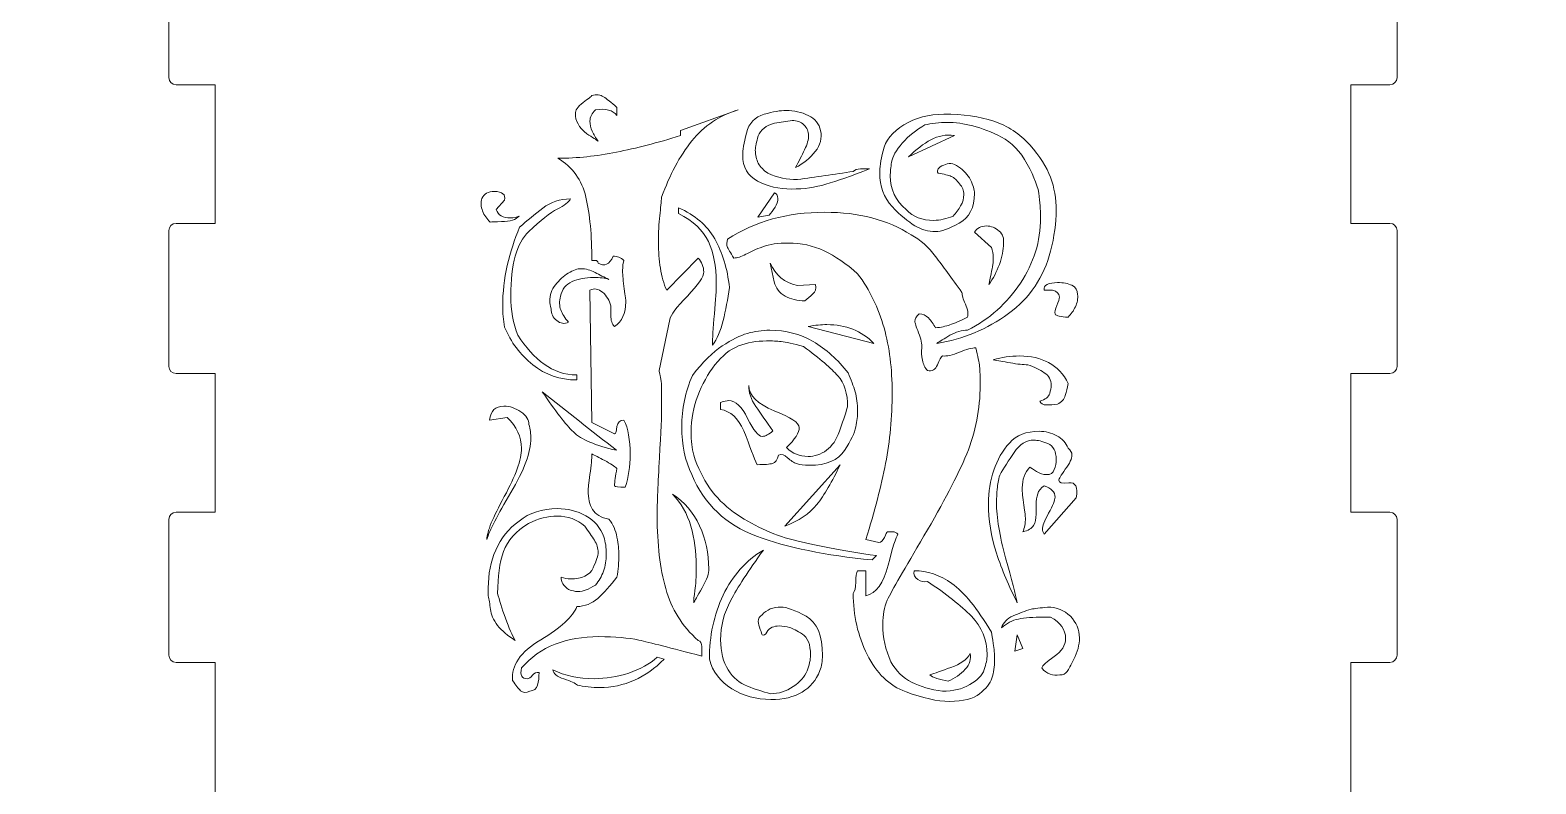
# Model space of a CAD drawing. Header units: inches. Extents: x 110 to 587, y -364 to 80.
# Drawn here: x 110 to 214.2, y -132.4 to -80.2 of the extents above; entities that cross this region are included whole.
import ezdxf

# ---------------------------------------------------------------- set-up
doc = ezdxf.new("R2010")
doc.units = ezdxf.units.IN
doc.header["$MEASUREMENT"] = 0
doc.layers.add('design5', color=7, linetype='Continuous')

# ---------------------------------------------------------------- blocks, each defined once
blk = doc.blocks.new('block 3')
at = {"layer": 'design5', "color": 1, "lineweight": 9}
blk.add_open_spline([(161.1, -353.81), (153.75, -361.16), (143.45, -355.52), (135.03, -363.12), (134.62, -363.49), (133.86, -363.81), (133.31, -363.81), (133.31, -363.81), (111.99, -363.81), (111.99, -363.81), (110.88, -363.81), (110, -362.91), (110, -361.81), (110, -324.54), (116.37, -313.79), (116.6, -296.6), (116.6, -294.95), (117.94, -293.6), (119.6, -293.6), (119.6, -293.6), (122.8, -293.6), (122.8, -293.6), (122.8, -293.6), (122.8, -284), (122.8, -284), (122.8, -284), (120.1, -284), (120.1, -284), (119.82, -284), (119.6, -283.78), (119.6, -283.5), (119.6, -283.5), (119.6, -274.1), (119.6, -274.1), (119.6, -273.83), (119.82, -273.6), (120.1, -273.6), (120.1, -273.6), (122.8, -273.6), (122.8, -273.6), (122.8, -273.6), (122.8, -264), (122.8, -264), (122.8, -264), (120.1, -264), (120.1, -264), (119.82, -264), (119.6, -263.78), (119.6, -263.5), (119.6, -263.5), (119.6, -254.1), (119.6, -254.1), (119.6, -253.83), (119.82, -253.6), (120.1, -253.6), (120.1, -253.6), (122.8, -253.6), (122.8, -253.6), (122.8, -253.6), (122.8, -244), (122.8, -244), (122.8, -244), (120.1, -244), (120.1, -244), (119.82, -244), (119.6, -243.78), (119.6, -243.5), (119.6, -243.5), (119.6, -234.1), (119.6, -234.1), (119.6, -233.83), (119.82, -233.6), (120.1, -233.6), (120.1, -233.6), (122.8, -233.6), (122.8, -233.6), (122.8, -233.6), (122.8, -224), (122.8, -224), (122.8, -224), (120.1, -224), (120.1, -224), (119.82, -224), (119.6, -223.78), (119.6, -223.5), (119.6, -223.5), (119.6, -214.1), (119.6, -214.1), (119.6, -213.83), (119.82, -213.6), (120.1, -213.6), (120.1, -213.6), (122.8, -213.6), (122.8, -213.6), (122.8, -213.6), (122.8, -204), (122.8, -204), (122.8, -204), (120.1, -204), (120.1, -204), (119.82, -204), (119.6, -203.78), (119.6, -203.5), (119.6, -203.5), (119.6, -194.1), (119.6, -194.1), (119.6, -193.83), (119.82, -193.6), (120.1, -193.6), (120.1, -193.6), (122.8, -193.6), (122.8, -193.6), (122.8, -193.6), (122.8, -184), (122.8, -184), (122.8, -184), (120.1, -184), (120.1, -184), (119.82, -184), (119.6, -183.78), (119.6, -183.5), (119.6, -183.5), (119.6, -174.1), (119.6, -174.1), (119.6, -173.83), (119.82, -173.6), (120.1, -173.6), (120.1, -173.6), (122.8, -173.6), (122.8, -173.6), (122.8, -173.6), (122.8, -164), (122.8, -164), (122.8, -164), (120.1, -164), (120.1, -164), (119.82, -164), (119.6, -163.78), (119.6, -163.5), (119.6, -163.5), (119.6, -154.1), (119.6, -154.1), (119.6, -153.83), (119.82, -153.6), (120.1, -153.6), (120.1, -153.6), (122.8, -153.6), (122.8, -153.6), (122.8, -153.6), (122.8, -144), (122.8, -144), (122.8, -144), (120.1, -144), (120.1, -144), (119.82, -144), (119.6, -143.78), (119.6, -143.5), (119.6, -143.5), (119.6, -134.1), (119.6, -134.1), (119.6, -133.83), (119.82, -133.6), (120.1, -133.6), (120.1, -133.6), (122.8, -133.6), (122.8, -133.6), (122.8, -133.6), (122.8, -124), (122.8, -124), (122.8, -124), (120.1, -124), (120.1, -124), (119.82, -124), (119.6, -123.78), (119.6, -123.5), (119.6, -123.5), (119.6, -114.1), (119.6, -114.1), (119.6, -113.83), (119.82, -113.6), (120.1, -113.6), (120.1, -113.6), (122.8, -113.6), (122.8, -113.6), (122.8, -113.6), (122.8, -104), (122.8, -104), (122.8, -104), (120.1, -104), (120.1, -104), (119.82, -104), (119.6, -103.78), (119.6, -103.5), (119.6, -103.5), (119.6, -94.1), (119.6, -94.1), (119.6, -93.83), (119.82, -93.6), (120.1, -93.6), (120.1, -93.6), (122.8, -93.6), (122.8, -93.6), (122.8, -93.6), (122.8, -84), (122.8, -84), (122.8, -84), (120.1, -84), (120.1, -84), (119.82, -84), (119.6, -83.78), (119.6, -83.5), (119.6, -83.5), (119.6, -74.1), (119.6, -74.1), (119.6, -73.83), (119.82, -73.6), (120.1, -73.6), (120.1, -73.6), (122.8, -73.6), (122.8, -73.6), (122.8, -73.6), (122.8, -64), (122.8, -64), (122.8, -64), (120.1, -64), (120.1, -64), (119.82, -64), (119.6, -63.78), (119.6, -63.5), (119.6, -63.5), (119.6, -54.1), (119.6, -54.1), (119.6, -53.83), (119.82, -53.6), (120.1, -53.6), (120.1, -53.6), (122.8, -53.6), (122.8, -53.6), (122.8, -53.6), (122.8, 14.41), (122.8, 14.41), (122.8, 27.99), (112.03, 32.14), (112.03, 50.56), (112.03, 52.85), (113.88, 54.7), (116.16, 54.7), (117.66, 54.7), (118.98, 53.89), (119.7, 52.7), (119.7, 52.7), (122.7, 52.7), (122.7, 52.7), (134.97, 54.05), (135.75, 61.6), (141.29, 68.87), (145.77, 75.58), (153.42, 80), (162.1, 80), (170.78, 80), (178.42, 75.58), (182.9, 68.87), (188.45, 61.6), (189.22, 54.05), (201.5, 52.7), (201.5, 52.7), (204.5, 52.7), (204.5, 52.7), (205.22, 53.89), (206.53, 54.7), (208.03, 54.7), (210.32, 54.7), (212.17, 52.85), (212.17, 50.56), (212.17, 32.14), (201.4, 27.99), (201.4, 14.41), (201.4, 14.41), (201.4, -53.6), (201.4, -53.6), (201.4, -53.6), (204.09, -53.6), (204.09, -53.6), (204.37, -53.6), (204.59, -53.83), (204.59, -54.1), (204.59, -54.1), (204.59, -63.5), (204.59, -63.5), (204.59, -63.78), (204.37, -64), (204.09, -64), (204.09, -64), (201.4, -64), (201.4, -64), (201.4, -64), (201.4, -73.6), (201.4, -73.6), (201.4, -73.6), (204.09, -73.6), (204.09, -73.6), (204.37, -73.6), (204.59, -73.83), (204.59, -74.1), (204.59, -74.1), (204.59, -83.5), (204.59, -83.5), (204.59, -83.78), (204.37, -84), (204.09, -84), (204.09, -84), (201.4, -84), (201.4, -84), (201.4, -84), (201.4, -93.6), (201.4, -93.6), (201.4, -93.6), (204.09, -93.6), (204.09, -93.6), (204.37, -93.6), (204.59, -93.83), (204.59, -94.1), (204.59, -94.1), (204.59, -103.5), (204.59, -103.5), (204.59, -103.78), (204.37, -104), (204.09, -104), (204.09, -104), (201.4, -104), (201.4, -104), (201.4, -104), (201.4, -113.6), (201.4, -113.6), (201.4, -113.6), (204.09, -113.6), (204.09, -113.6), (204.37, -113.6), (204.59, -113.83), (204.59, -114.1), (204.59, -114.1), (204.59, -123.5), (204.59, -123.5), (204.59, -123.78), (204.37, -124), (204.09, -124), (204.09, -124), (201.4, -124), (201.4, -124), (201.4, -124), (201.4, -133.6), (201.4, -133.6), (201.4, -133.6), (204.09, -133.6), (204.09, -133.6), (204.37, -133.6), (204.59, -133.83), (204.59, -134.1), (204.59, -134.1), (204.59, -143.5), (204.59, -143.5), (204.59, -143.78), (204.37, -144), (204.09, -144), (204.09, -144), (201.4, -144), (201.4, -144), (201.4, -144), (201.4, -153.6), (201.4, -153.6), (201.4, -153.6), (204.09, -153.6), (204.09, -153.6), (204.37, -153.6), (204.59, -153.83), (204.59, -154.1), (204.59, -154.1), (204.59, -163.5), (204.59, -163.5), (204.59, -163.78), (204.37, -164), (204.09, -164), (204.09, -164), (201.4, -164), (201.4, -164), (201.4, -164), (201.4, -173.6), (201.4, -173.6), (201.4, -173.6), (204.09, -173.6), (204.09, -173.6), (204.37, -173.6), (204.59, -173.83), (204.59, -174.1), (204.59, -174.1), (204.59, -183.5), (204.59, -183.5), (204.59, -183.78), (204.37, -184), (204.09, -184), (204.09, -184), (201.4, -184), (201.4, -184), (201.4, -184), (201.4, -193.6), (201.4, -193.6), (201.4, -193.6), (204.09, -193.6), (204.09, -193.6), (204.37, -193.6), (204.59, -193.83), (204.59, -194.1), (204.59, -194.1), (204.59, -203.5), (204.59, -203.5), (204.59, -203.78), (204.37, -204), (204.09, -204), (204.09, -204), (201.4, -204), (201.4, -204), (201.4, -204), (201.4, -213.6), (201.4, -213.6), (201.4, -213.6), (204.09, -213.6), (204.09, -213.6), (204.37, -213.6), (204.59, -213.83), (204.59, -214.1), (204.59, -214.1), (204.59, -223.5), (204.59, -223.5), (204.59, -223.78), (204.37, -224), (204.09, -224), (204.09, -224), (201.4, -224), (201.4, -224), (201.4, -224), (201.4, -233.6), (201.4, -233.6), (201.4, -233.6), (204.09, -233.6), (204.09, -233.6), (204.37, -233.6), (204.59, -233.83), (204.59, -234.1), (204.59, -234.1), (204.59, -243.5), (204.59, -243.5), (204.59, -243.78), (204.37, -244), (204.09, -244), (204.09, -244), (201.4, -244), (201.4, -244), (201.4, -244), (201.4, -253.6), (201.4, -253.6), (201.4, -253.6), (204.09, -253.6), (204.09, -253.6), (204.37, -253.6), (204.59, -253.83), (204.59, -254.1), (204.59, -254.1), (204.59, -263.5), (204.59, -263.5), (204.59, -263.78), (204.37, -264), (204.09, -264), (204.09, -264), (201.4, -264), (201.4, -264), (201.4, -264), (201.4, -273.6), (201.4, -273.6), (201.4, -273.6), (204.09, -273.6), (204.09, -273.6), (204.37, -273.6), (204.59, -273.83), (204.59, -274.1), (204.59, -274.1), (204.59, -283.5), (204.59, -283.5), (204.59, -283.78), (204.37, -284), (204.09, -284), (204.09, -284), (201.4, -284), (201.4, -284), (201.4, -284), (201.4, -293.6), (201.4, -293.6), (201.4, -293.6), (204.6, -293.6), (204.6, -293.6), (206.25, -293.6), (207.6, -294.95), (207.6, -296.6), (207.82, -313.79), (214.19, -324.54), (214.19, -361.81), (214.19, -362.91), (213.31, -363.81), (212.21, -363.81), (212.21, -363.81), (190.89, -363.81), (190.89, -363.81), (190.33, -363.81), (189.57, -363.49), (189.16, -363.12), (180.75, -355.52), (170.45, -361.16), (163.1, -353.81), (163.1, -353.81), (161.1, -353.81), (161.1, -353.81)], degree=3, knots=[0, 0, 0, 0, 1, 1, 1, 2, 2, 2, 3, 3, 3, 4, 4, 4, 5, 5, 5, 6, 6, 6, 7, 7, 7, 8, 8, 8, 9, 9, 9, 10, 10, 10, 11, 11, 11, 12, 12, 12, 13, 13, 13, 14, 14, 14, 15, 15, 15, 16, 16, 16, 17, 17, 17, 18, 18, 18, 19, 19, 19, 20, 20, 20, 21, 21, 21, 22, 22, 22, 23, 23, 23, 24, 24, 24, 25, 25, 25, 26, 26, 26, 27, 27, 27, 28, 28, 28, 29, 29, 29, 30, 30, 30, 31, 31, 31, 32, 32, 32, 33, 33, 33, 34, 34, 34, 35, 35, 35, 36, 36, 36, 37, 37, 37, 38, 38, 38, 39, 39, 39, 40, 40, 40, 41, 41, 41, 42, 42, 42, 43, 43, 43, 44, 44, 44, 45, 45, 45, 46, 46, 46, 47, 47, 47, 48, 48, 48, 49, 49, 49, 50, 50, 50, 51, 51, 51, 52, 52, 52, 53, 53, 53, 54, 54, 54, 55, 55, 55, 56, 56, 56, 57, 57, 57, 58, 58, 58, 59, 59, 59, 60, 60, 60, 61, 61, 61, 62, 62, 62, 63, 63, 63, 64, 64, 64, 65, 65, 65, 66, 66, 66, 67, 67, 67, 68, 68, 68, 69, 69, 69, 70, 70, 70, 71, 71, 71, 72, 72, 72, 73, 73, 73, 74, 74, 74, 75, 75, 75, 76, 76, 76, 77, 77, 77, 78, 78, 78, 79, 79, 79, 80, 80, 80, 81, 81, 81, 82, 82, 82, 83, 83, 83, 84, 84, 84, 85, 85, 85, 86, 86, 86, 87, 87, 87, 88, 88, 88, 89, 89, 89, 90, 90, 90, 91, 91, 91, 92, 92, 92, 93, 93, 93, 94, 94, 94, 95, 95, 95, 96, 96, 96, 97, 97, 97, 98, 98, 98, 99, 99, 99, 100, 100, 100, 101, 101, 101, 102, 102, 102, 103, 103, 103, 104, 104, 104, 105, 105, 105, 106, 106, 106, 107, 107, 107, 108, 108, 108, 109, 109, 109, 110, 110, 110, 111, 111, 111, 112, 112, 112, 113, 113, 113, 114, 114, 114, 115, 115, 115, 116, 116, 116, 117, 117, 117, 118, 118, 118, 119, 119, 119, 120, 120, 120, 121, 121, 121, 122, 122, 122, 123, 123, 123, 124, 124, 124, 125, 125, 125, 126, 126, 126, 127, 127, 127, 128, 128, 128, 129, 129, 129, 130, 130, 130, 131, 131, 131, 132, 132, 132, 133, 133, 133, 134, 134, 134, 135, 135, 135, 136, 136, 136, 137, 137, 137, 138, 138, 138, 139, 139, 139, 140, 140, 140, 141, 141, 141, 142, 142, 142, 143, 143, 143, 144, 144, 144, 145, 145, 145, 146, 146, 146, 147, 147, 147, 148, 148, 148, 149, 149, 149, 150, 150, 150, 151, 151, 151, 152, 152, 152, 153, 153, 153, 154, 154, 154, 155, 155, 155, 156, 156, 156, 157, 157, 157, 158, 158, 158, 159, 159, 159, 160, 160, 160, 161, 161, 161, 162, 162, 162, 163, 163, 163, 164, 164, 164, 165, 165, 165, 166, 166, 166, 167, 167, 167, 168, 168, 168, 169, 169, 169, 170, 170, 170, 171, 171, 171, 172, 172, 172, 173, 173, 173, 173], dxfattribs=at)
blk = doc.blocks.new('block 6')
at = {"layer": 'design5', "color": 7, "lineweight": 9}
blk.add_lwpolyline([(178.13, -123.22), (178.31, -122.09), (178.7, -123.04), (178.13, -123.22)], dxfattribs=at)
for points, knots in [([(149.13, -85.74), (148.87, -85.97), (148.74, -86.23), (148.74, -86.52), (148.74, -86.75), (148.79, -86.99), (148.89, -87.22), (149, -87.45), (149.13, -87.68), (149.31, -87.91), (149.19, -87.83), (148.93, -87.65), (148.52, -87.39), (147.97, -86.96), (147.71, -86.49), (147.74, -86), (147.71, -85.77), (147.89, -85.52), (148.26, -85.24), (148.64, -84.96), (148.84, -84.8), (148.87, -84.74), (149.19, -84.65), (149.46, -84.68), (149.68, -84.83), (149.89, -84.97), (150.21, -85.22), (150.61, -85.57), (150.61, -85.57), (150.61, -86.13), (150.61, -86.13), (150.32, -85.76), (149.83, -85.62), (149.13, -85.74)], [0, 0, 0, 0, 1, 1, 1, 2, 2, 2, 3, 3, 3, 4, 4, 4, 5, 5, 5, 6, 6, 6, 7, 7, 7, 8, 8, 8, 9, 9, 9, 10, 10, 10, 11, 11, 11, 11]), ([(155.79, -87.89), (154.94, -88.95), (154.25, -90.25), (153.7, -91.78), (153.67, -92.1), (153.63, -92.53), (153.57, -93.07), (153.51, -93.6), (153.48, -94.23), (153.48, -94.96), (153.48, -95.54), (153.52, -96.12), (153.61, -96.7), (153.7, -97.28), (153.84, -97.78), (154.05, -98.22), (154.05, -98.22), (156.22, -96), (156.22, -96), (156.48, -96.29), (156.61, -96.61), (156.61, -96.96), (156.61, -97.31), (156.23, -97.86), (155.48, -98.63), (154.73, -99.4), (154.32, -99.94), (154.26, -100.26), (154.26, -100.26), (153.52, -103.78), (153.52, -103.78), (153.55, -103.96), (153.61, -104.26), (153.7, -104.7), (153.7, -105.25), (153.7, -105.78), (153.7, -106.31), (153.7, -106.86), (153.65, -108.03), (153.55, -109.83), (153.44, -111.62), (153.39, -112.97), (153.39, -113.87), (153.39, -115.81), (153.59, -117.49), (153.98, -118.89), (154.37, -120.3), (155.12, -121.49), (156.22, -122.48), (156.39, -122.54), (156.48, -122.68), (156.48, -122.91), (156.48, -123.06), (156.48, -123.28), (156.48, -123.57), (154.31, -122.99), (152.86, -122.62), (152.13, -122.46), (151.41, -122.3), (150.48, -122.22), (149.35, -122.22), (148.25, -122.22), (147.24, -122.39), (146.33, -122.74), (145.42, -123.09), (144.64, -123.64), (144, -124.39), (143.89, -124.89), (144.02, -125.13), (144.39, -125.13), (144.51, -125.13), (144.63, -125.05), (144.76, -124.89), (144.89, -124.73), (145.05, -124.67), (145.22, -124.7), (145.22, -125.02), (145.18, -125.31), (145.11, -125.57), (145.04, -125.83), (144.86, -125.97), (144.57, -126), (144.31, -126.12), (144.1, -126.1), (143.94, -125.96), (143.78, -125.81), (143.6, -125.58), (143.39, -125.26), (143.28, -124.22), (143.92, -123.28), (145.33, -122.44), (146.73, -121.6), (147.57, -120.83), (147.83, -120.13), (148.38, -120.13), (148.86, -119.94), (149.29, -119.57), (149.7, -119.19), (150.15, -118.7), (150.61, -118.09), (150.7, -117.6), (150.74, -117.07), (150.74, -116.52), (150.74, -116.2), (150.7, -115.81), (150.61, -115.33), (150.52, -114.85), (150.34, -114.44), (150.05, -114.09), (149.5, -113.97), (149.12, -113.75), (148.92, -113.41), (148.71, -113.08), (148.61, -112.64), (148.61, -112.09), (148.61, -111.97), (148.65, -111.6), (148.74, -110.98), (148.83, -110.36), (148.87, -109.89), (148.87, -109.57), (149.07, -109.65), (149.37, -109.81), (149.76, -110.02), (150.15, -110.24), (150.44, -110.42), (150.61, -110.57), (150.5, -111.09), (150.44, -111.49), (150.44, -111.78), (150.47, -111.84), (150.71, -111.87), (151.18, -111.87), (151.41, -111.17), (151.52, -110.42), (151.52, -109.61), (151.52, -108.6), (151.38, -107.8), (151.09, -107.22), (150.8, -107.22), (150.64, -107.37), (150.61, -107.67), (150.58, -107.98), (150.52, -108.15), (150.44, -108.17), (150.44, -108.17), (148.87, -107.39), (148.87, -107.39), (148.87, -107.39), (148.74, -98.22), (148.74, -98.22), (149.03, -98.07), (149.32, -98.12), (149.61, -98.37), (149.9, -98.62), (150.09, -98.93), (150.18, -99.31), (150.18, -99.54), (150.18, -99.76), (150.18, -99.96), (150.18, -100.31), (150.26, -100.57), (150.44, -100.74), (150.96, -100.39), (151.22, -99.83), (151.22, -99.04), (151.22, -98.96), (151.18, -98.65), (151.11, -98.13), (151.04, -97.61), (151, -97.19), (151, -96.87), (151, -96.55), (151.03, -96.32), (151.09, -96.17), (150.86, -95.97), (150.61, -95.87), (150.35, -95.87), (150.09, -96.45), (149.74, -96.61), (149.31, -96.35), (149.28, -96.23), (149.22, -96.17), (149.13, -96.17), (149.05, -96.17), (148.96, -96.17), (148.87, -96.17), (148.87, -94.44), (148.73, -92.97), (148.46, -91.78), (148.18, -90.6), (147.54, -89.7), (146.52, -89.09), (147.86, -89.09), (149.2, -88.95), (150.57, -88.67), (151.93, -88.4), (153.41, -88.02), (155, -87.52), (155, -87.52), (155, -87.17), (155, -87.17), (155, -87.17), (159, -85.74), (159, -85.74), (157.7, -86.12), (156.63, -86.83), (155.79, -87.89)], [0, 0, 0, 0, 1, 1, 1, 2, 2, 2, 3, 3, 3, 4, 4, 4, 5, 5, 5, 6, 6, 6, 7, 7, 7, 8, 8, 8, 9, 9, 9, 10, 10, 10, 11, 11, 11, 12, 12, 12, 13, 13, 13, 14, 14, 14, 15, 15, 15, 16, 16, 16, 17, 17, 17, 18, 18, 18, 19, 19, 19, 20, 20, 20, 21, 21, 21, 22, 22, 22, 23, 23, 23, 24, 24, 24, 25, 25, 25, 26, 26, 26, 27, 27, 27, 28, 28, 28, 29, 29, 29, 30, 30, 30, 31, 31, 31, 32, 32, 32, 33, 33, 33, 34, 34, 34, 35, 35, 35, 36, 36, 36, 37, 37, 37, 38, 38, 38, 39, 39, 39, 40, 40, 40, 41, 41, 41, 42, 42, 42, 43, 43, 43, 44, 44, 44, 45, 45, 45, 46, 46, 46, 47, 47, 47, 48, 48, 48, 49, 49, 49, 50, 50, 50, 51, 51, 51, 52, 52, 52, 53, 53, 53, 54, 54, 54, 55, 55, 55, 56, 56, 56, 57, 57, 57, 58, 58, 58, 59, 59, 59, 60, 60, 60, 61, 61, 61, 62, 62, 62, 63, 63, 63, 64, 64, 64, 65, 65, 65, 66, 66, 66, 67, 67, 67, 68, 68, 68, 69, 69, 69, 69]), ([(165.07, -90.89), (164.33, -91.11), (163.54, -91.22), (162.7, -91.22), (161.8, -91.22), (161.01, -91.04), (160.33, -90.67), (159.65, -90.31), (159.31, -89.71), (159.31, -88.87), (159.31, -88.55), (159.39, -88.04), (159.57, -87.35), (159.74, -86.65), (160.15, -86.22), (160.79, -86.04), (161.42, -85.87), (161.93, -85.78), (162.31, -85.78), (162.86, -85.78), (163.37, -85.9), (163.85, -86.13), (164.33, -86.36), (164.61, -86.71), (164.7, -87.17), (164.81, -87.7), (164.69, -88.18), (164.33, -88.63), (163.97, -89.08), (163.51, -89.45), (162.96, -89.74), (163.19, -89.31), (163.4, -88.89), (163.59, -88.5), (163.78, -88.11), (163.87, -87.78), (163.87, -87.52), (163.87, -87.23), (163.76, -86.99), (163.55, -86.78), (163.33, -86.58), (163.06, -86.48), (162.74, -86.48), (162.34, -86.54), (161.93, -86.6), (161.52, -86.65), (160.92, -86.83), (160.54, -87.12), (160.39, -87.54), (160.25, -87.96), (160.18, -88.29), (160.18, -88.52), (160.18, -88.87), (160.25, -89.17), (160.39, -89.44), (160.54, -89.7), (160.76, -89.93), (161.05, -90.13), (161.71, -90.42), (162.39, -90.57), (163.09, -90.57), (164.36, -90.39), (165.65, -90.2), (166.96, -90), (167.07, -89.89), (167.24, -89.83), (167.46, -89.83), (167.68, -89.83), (167.89, -89.83), (168.09, -89.83), (166.81, -90.32), (165.81, -90.67), (165.07, -90.89)], [0, 0, 0, 0, 1, 1, 1, 2, 2, 2, 3, 3, 3, 4, 4, 4, 5, 5, 5, 6, 6, 6, 7, 7, 7, 8, 8, 8, 9, 9, 9, 10, 10, 10, 11, 11, 11, 12, 12, 12, 13, 13, 13, 14, 14, 14, 15, 15, 15, 16, 16, 16, 17, 17, 17, 18, 18, 18, 19, 19, 19, 20, 20, 20, 21, 21, 21, 22, 22, 22, 23, 23, 23, 24, 24, 24, 24]), ([(177.7, -99.85), (176.22, -100.94), (174.57, -101.62), (172.74, -101.91), (172.94, -101.77), (173.25, -101.58), (173.65, -101.35), (174.06, -101.12), (174.47, -101), (174.87, -101), (176.38, -100.22), (177.6, -99.13), (178.52, -97.74), (179.45, -96.35), (179.92, -94.84), (179.92, -93.22), (179.92, -92.84), (179.89, -92.35), (179.83, -91.74), (179.77, -91.13), (179.49, -90.39), (179, -89.5), (178.51, -88.62), (177.92, -87.99), (177.22, -87.63), (176.52, -87.27), (175.86, -87.01), (175.24, -86.85), (174.62, -86.69), (174.02, -86.61), (173.44, -86.61), (173.2, -86.61), (172.94, -86.62), (172.65, -86.65), (172.36, -86.68), (172.12, -86.73), (171.92, -86.78), (171.31, -87.13), (170.79, -87.55), (170.35, -88.04), (169.92, -88.54), (169.67, -88.97), (169.61, -89.35), (169.55, -89.73), (169.52, -90.04), (169.52, -90.31), (169.52, -91.23), (169.89, -92.02), (170.61, -92.65), (171.1, -93.15), (171.74, -93.39), (172.52, -93.39), (172.96, -93.39), (173.41, -93.29), (173.87, -93.09), (174.07, -92.89), (174.25, -92.65), (174.39, -92.39), (174.54, -92.13), (174.61, -91.87), (174.61, -91.61), (174.61, -91.32), (174.51, -91.07), (174.31, -90.87), (174.13, -90.61), (173.94, -90.44), (173.74, -90.35), (173.54, -90.26), (173.23, -90.19), (172.83, -90.13), (172.71, -89.9), (172.84, -89.71), (173.22, -89.57), (173.54, -89.39), (173.88, -89.43), (174.24, -89.68), (174.6, -89.92), (174.88, -90.23), (175.07, -90.59), (175.26, -90.95), (175.35, -91.26), (175.35, -91.52), (175.35, -92.51), (174.99, -93.2), (174.29, -93.59), (173.57, -93.98), (173.03, -94.17), (172.65, -94.17), (172.16, -94.17), (171.68, -94.04), (171.22, -93.76), (170.76, -93.49), (170.23, -93.04), (169.65, -92.44), (169.07, -91.83), (168.79, -91.04), (168.79, -90.09), (168.79, -89.77), (168.86, -89.26), (169.02, -88.57), (169.18, -87.87), (169.66, -87.28), (170.46, -86.78), (171.26, -86.29), (172.18, -86.04), (173.22, -86.04), (174.55, -86.04), (175.7, -86.2), (176.68, -86.52), (177.65, -86.84), (178.48, -87.39), (179.18, -88.17), (179.87, -88.96), (180.35, -89.7), (180.61, -90.41), (180.87, -91.12), (181, -91.89), (181, -92.7), (181, -93.57), (180.87, -94.51), (180.61, -95.52), (180.15, -97.32), (179.18, -98.76), (177.7, -99.85)], [0, 0, 0, 0, 1, 1, 1, 2, 2, 2, 3, 3, 3, 4, 4, 4, 5, 5, 5, 6, 6, 6, 7, 7, 7, 8, 8, 8, 9, 9, 9, 10, 10, 10, 11, 11, 11, 12, 12, 12, 13, 13, 13, 14, 14, 14, 15, 15, 15, 16, 16, 16, 17, 17, 17, 18, 18, 18, 19, 19, 19, 20, 20, 20, 21, 21, 21, 22, 22, 22, 23, 23, 23, 24, 24, 24, 25, 25, 25, 26, 26, 26, 27, 27, 27, 28, 28, 28, 29, 29, 29, 30, 30, 30, 31, 31, 31, 32, 32, 32, 33, 33, 33, 34, 34, 34, 35, 35, 35, 36, 36, 36, 37, 37, 37, 38, 38, 38, 39, 39, 39, 40, 40, 40, 41, 41, 41, 41]), ([(170.79, -89), (171.31, -88.48), (171.82, -88.08), (172.33, -87.81), (172.84, -87.53), (173.38, -87.44), (173.96, -87.52), (173.96, -87.52), (170.79, -89), (170.79, -89)], [0, 0, 0, 0, 1, 1, 1, 2, 2, 2, 3, 3, 3, 3]), ([(142.61, -93.48), (142.23, -93.48), (141.97, -93.49), (141.83, -93.52), (141.6, -93.29), (141.42, -93.03), (141.31, -92.74), (141.19, -92.45), (141.18, -92.16), (141.26, -91.87), (141.41, -91.55), (141.7, -91.39), (142.13, -91.39), (142.68, -91.39), (142.92, -91.6), (142.83, -92), (142.83, -92), (142.26, -92.65), (142.26, -92.65), (142.38, -93.03), (142.71, -93.22), (143.26, -93.22), (143.47, -93.22), (143.65, -93.17), (143.83, -93.09), (143.63, -93.35), (143.22, -93.48), (142.61, -93.48)], [0, 0, 0, 0, 1, 1, 1, 2, 2, 2, 3, 3, 3, 4, 4, 4, 5, 5, 5, 6, 6, 6, 7, 7, 7, 8, 8, 8, 9, 9, 9, 9]), ([(161.74, -91.87), (161.74, -92.07), (161.68, -92.28), (161.55, -92.48), (161.42, -92.68), (161.28, -92.87), (161.13, -93.04), (161.13, -93.04), (160.35, -93.17), (160.35, -93.17), (160.35, -93.17), (161.52, -91.48), (161.52, -91.48), (161.67, -91.57), (161.74, -91.7), (161.74, -91.87)], [0, 0, 0, 0, 1, 1, 1, 2, 2, 2, 3, 3, 3, 4, 4, 4, 5, 5, 5, 5]), ([(144.79, -103.39), (143.92, -102.7), (143.26, -101.83), (142.83, -100.78), (142.74, -100.29), (142.7, -99.8), (142.7, -99.31), (142.7, -98.38), (142.81, -97.45), (143.02, -96.52), (143.24, -95.6), (143.52, -94.71), (143.87, -93.87), (144.39, -93.41), (144.93, -92.96), (145.48, -92.54), (146.03, -92.12), (146.67, -91.91), (147.39, -91.91), (147.28, -92.12), (146.97, -92.35), (146.48, -92.61), (145.99, -92.87), (145.33, -93.39), (144.5, -94.17), (143.68, -94.96), (143.26, -96.44), (143.26, -98.61), (143.26, -99.62), (143.42, -100.54), (143.74, -101.35), (144.29, -102.19), (144.9, -102.86), (145.57, -103.35), (146.23, -103.84), (146.99, -104.09), (147.83, -104.09), (147.83, -104.09), (147.83, -104.44), (147.83, -104.44), (146.67, -104.44), (145.65, -104.09), (144.79, -103.39)], [0, 0, 0, 0, 1, 1, 1, 2, 2, 2, 3, 3, 3, 4, 4, 4, 5, 5, 5, 6, 6, 6, 7, 7, 7, 8, 8, 8, 9, 9, 9, 10, 10, 10, 11, 11, 11, 12, 12, 12, 13, 13, 13, 14, 14, 14, 14]), ([(157.96, -100.33), (157.78, -101.04), (157.54, -101.61), (157.22, -102.04), (157.22, -101.58), (157.26, -100.86), (157.35, -99.87), (157.44, -98.89), (157.48, -98.16), (157.48, -97.7), (157.48, -96.57), (157.3, -95.62), (156.94, -94.85), (156.57, -94.08), (155.89, -93.44), (154.87, -92.91), (154.87, -92.91), (154.87, -92.52), (154.87, -92.52), (156, -93.02), (156.84, -93.73), (157.37, -94.67), (157.91, -95.62), (158.25, -96.74), (158.39, -98.04), (158.28, -98.86), (158.13, -99.62), (157.96, -100.33)], [0, 0, 0, 0, 1, 1, 1, 2, 2, 2, 3, 3, 3, 4, 4, 4, 5, 5, 5, 6, 6, 6, 7, 7, 7, 8, 8, 8, 9, 9, 9, 9]), ([(176.65, -122.7), (176.71, -123.04), (176.74, -123.42), (176.74, -123.83), (176.74, -124.29), (176.68, -124.71), (176.55, -125.09), (176.42, -125.47), (176.13, -125.83), (175.7, -126.17), (175.26, -126.52), (174.57, -126.7), (173.61, -126.7), (172.77, -126.7), (171.77, -126.48), (170.61, -126.04), (169.45, -125.61), (168.55, -124.75), (167.92, -123.46), (167.28, -122.17), (166.96, -120.75), (166.96, -119.22), (167.07, -119.1), (167.13, -118.84), (167.13, -118.44), (167.13, -118.06), (167.18, -117.8), (167.26, -117.65), (167.26, -117.65), (167.83, -117.65), (167.83, -117.65), (167.83, -117.65), (167.83, -119.39), (167.83, -119.39), (168.55, -119.22), (169.07, -118.52), (169.37, -117.28), (169.68, -116.05), (169.9, -115.33), (170.05, -115.13), (169.96, -115.02), (169.84, -114.96), (169.68, -114.96), (169.52, -114.96), (169.39, -114.96), (169.31, -114.96), (169.28, -114.99), (169.21, -115.12), (169.11, -115.35), (169.01, -115.58), (168.89, -115.7), (168.74, -115.7), (168.74, -115.7), (167.83, -115.48), (167.83, -115.48), (168.44, -113.54), (168.89, -111.78), (169.2, -110.22), (169.5, -108.65), (169.65, -107.02), (169.65, -105.31), (169.65, -103.68), (169.47, -102.19), (169.09, -100.83), (168.71, -99.46), (168.1, -98.22), (167.26, -97.09), (166.48, -96.39), (165.7, -95.86), (164.94, -95.5), (164.17, -95.14), (163.35, -94.96), (162.48, -94.96), (161.76, -94.96), (161.16, -95.04), (160.7, -95.22), (160.23, -95.39), (159.84, -95.57), (159.52, -95.74), (159.21, -95.91), (158.93, -96), (158.7, -96), (158.44, -95.62), (158.29, -95.36), (158.24, -95.22), (158.2, -95.07), (158.21, -94.9), (158.26, -94.7), (160.15, -93.45), (162.39, -92.83), (165, -92.83), (167.35, -92.83), (169.34, -93.35), (170.96, -94.39), (171.6, -94.74), (172.16, -95.24), (172.65, -95.89), (173.15, -96.54), (173.76, -97.38), (174.48, -98.39), (174.48, -98.57), (174.56, -98.83), (174.72, -99.2), (174.88, -99.56), (174.93, -99.86), (174.87, -100.09), (174.35, -100.35), (173.94, -100.53), (173.65, -100.63), (173.36, -100.73), (173.03, -100.8), (172.65, -100.83), (172.51, -100.57), (172.34, -100.34), (172.16, -100.15), (171.97, -99.96), (171.76, -99.87), (171.52, -99.87), (171.32, -100.04), (171.22, -100.22), (171.22, -100.39), (171.22, -100.48), (171.31, -100.74), (171.48, -101.17), (171.65, -101.61), (171.73, -101.96), (171.7, -102.22), (171.67, -102.48), (171.68, -102.76), (171.74, -103.07), (171.8, -103.37), (171.92, -103.61), (172.09, -103.78), (172.41, -103.87), (172.64, -103.74), (172.79, -103.39), (172.93, -103.04), (173.05, -102.84), (173.13, -102.78), (173.42, -102.81), (173.81, -102.73), (174.31, -102.52), (174.8, -102.32), (175.18, -102.22), (175.44, -102.22), (175.58, -102.8), (175.67, -103.23), (175.7, -103.52), (175.73, -103.81), (175.74, -104.23), (175.74, -104.78), (175.74, -106.46), (175.43, -108.06), (174.81, -109.57), (174.18, -111.07), (173.2, -112.96), (171.85, -115.24), (170.5, -117.52), (169.65, -119), (169.31, -119.7), (169.1, -120.19), (169, -120.74), (169, -121.35), (169, -122.28), (169.19, -123.15), (169.57, -123.96), (169.92, -124.6), (170.39, -125.07), (171, -125.37), (171.61, -125.67), (172.32, -125.89), (173.13, -126), (173.86, -126), (174.49, -125.85), (175.02, -125.54), (175.56, -125.24), (175.89, -124.89), (176.02, -124.5), (176.15, -124.11), (176.22, -123.77), (176.22, -123.48), (176.22, -122.44), (175.86, -121.54), (175.13, -120.81), (174.41, -120.07), (173.39, -119.26), (172.09, -118.39), (171.86, -118.45), (171.63, -118.41), (171.42, -118.26), (171.2, -118.12), (171.12, -117.91), (171.18, -117.65), (172.07, -117.65), (172.94, -117.95), (173.79, -118.54), (174.63, -119.14), (175.54, -120.26), (176.52, -121.91), (176.55, -122.09), (176.6, -122.35), (176.65, -122.7)], [0, 0, 0, 0, 1, 1, 1, 2, 2, 2, 3, 3, 3, 4, 4, 4, 5, 5, 5, 6, 6, 6, 7, 7, 7, 8, 8, 8, 9, 9, 9, 10, 10, 10, 11, 11, 11, 12, 12, 12, 13, 13, 13, 14, 14, 14, 15, 15, 15, 16, 16, 16, 17, 17, 17, 18, 18, 18, 19, 19, 19, 20, 20, 20, 21, 21, 21, 22, 22, 22, 23, 23, 23, 24, 24, 24, 25, 25, 25, 26, 26, 26, 27, 27, 27, 28, 28, 28, 29, 29, 29, 30, 30, 30, 31, 31, 31, 32, 32, 32, 33, 33, 33, 34, 34, 34, 35, 35, 35, 36, 36, 36, 37, 37, 37, 38, 38, 38, 39, 39, 39, 40, 40, 40, 41, 41, 41, 42, 42, 42, 43, 43, 43, 44, 44, 44, 45, 45, 45, 46, 46, 46, 47, 47, 47, 48, 48, 48, 49, 49, 49, 50, 50, 50, 51, 51, 51, 52, 52, 52, 53, 53, 53, 54, 54, 54, 55, 55, 55, 56, 56, 56, 57, 57, 57, 58, 58, 58, 59, 59, 59, 60, 60, 60, 61, 61, 61, 62, 62, 62, 63, 63, 63, 64, 64, 64, 65, 65, 65, 66, 66, 66, 67, 67, 67, 67]), ([(177.07, -96.44), (176.88, -96.96), (176.64, -97.42), (176.35, -97.83), (176.35, -97.8), (176.4, -97.55), (176.5, -97.09), (176.6, -96.62), (176.65, -96.25), (176.65, -95.96), (176.65, -95.73), (176.61, -95.49), (176.52, -95.26), (176.52, -95.26), (175.35, -94.22), (175.35, -94.22), (175.52, -93.93), (175.8, -93.78), (176.18, -93.78), (176.49, -93.78), (176.79, -93.9), (177.05, -94.13), (177.31, -94.36), (177.41, -94.65), (177.35, -95), (177.35, -95.44), (177.26, -95.91), (177.07, -96.44)], [0, 0, 0, 0, 1, 1, 1, 2, 2, 2, 3, 3, 3, 4, 4, 4, 5, 5, 5, 6, 6, 6, 7, 7, 7, 8, 8, 8, 9, 9, 9, 9]), ([(149, -97.35), (148.42, -97.35), (147.92, -97.44), (147.5, -97.63), (147.08, -97.82), (146.81, -98.16), (146.7, -98.65), (146.61, -99), (146.62, -99.31), (146.72, -99.59), (146.82, -99.86), (147, -100.15), (147.26, -100.44), (146.97, -100.58), (146.7, -100.54), (146.44, -100.33), (146.18, -100.11), (146.05, -99.84), (146.05, -99.52), (145.99, -99.29), (145.96, -99.12), (145.96, -99), (145.96, -98.57), (146.09, -98.18), (146.35, -97.85), (146.61, -97.52), (146.91, -97.25), (147.24, -97.04), (147.57, -96.84), (147.87, -96.74), (148.13, -96.74), (148.45, -96.74), (148.77, -96.83), (149.09, -97), (149.41, -97.17), (149.73, -97.33), (150.05, -97.48), (149.79, -97.39), (149.44, -97.35), (149, -97.35)], [0, 0, 0, 0, 1, 1, 1, 2, 2, 2, 3, 3, 3, 4, 4, 4, 5, 5, 5, 6, 6, 6, 7, 7, 7, 8, 8, 8, 9, 9, 9, 10, 10, 10, 11, 11, 11, 12, 12, 12, 13, 13, 13, 13]), ([(164.15, -98.5), (163.97, -98.66), (163.79, -98.81), (163.61, -98.96), (163.09, -98.96), (162.63, -98.85), (162.24, -98.63), (161.85, -98.41), (161.6, -98.09), (161.48, -97.65), (161.48, -97.65), (161.22, -96.35), (161.22, -96.35), (161.57, -97.19), (162.19, -97.71), (163.09, -97.91), (163.09, -97.91), (164.35, -97.83), (164.35, -97.83), (164.41, -98.12), (164.34, -98.34), (164.15, -98.5)], [0, 0, 0, 0, 1, 1, 1, 2, 2, 2, 3, 3, 3, 4, 4, 4, 5, 5, 5, 6, 6, 6, 7, 7, 7, 7]), ([(182.09, -97.89), (181.83, -97.76), (181.5, -97.7), (181.09, -97.7), (180.8, -97.7), (180.56, -97.74), (180.37, -97.83), (180.18, -97.91), (180.12, -98.04), (180.18, -98.22), (180.18, -98.22), (180.74, -98.22), (180.74, -98.22), (181.06, -98.31), (181.22, -98.46), (181.22, -98.7), (181.22, -98.81), (181.16, -99.01), (181.05, -99.28), (180.93, -99.56), (180.89, -99.76), (180.92, -99.87), (181, -100.02), (181.31, -100.09), (181.83, -100.09), (182.03, -99.89), (182.2, -99.65), (182.33, -99.37), (182.46, -99.1), (182.51, -98.81), (182.48, -98.52), (182.48, -98.23), (182.35, -98.02), (182.09, -97.89)], [0, 0, 0, 0, 1, 1, 1, 2, 2, 2, 3, 3, 3, 4, 4, 4, 5, 5, 5, 6, 6, 6, 7, 7, 7, 8, 8, 8, 9, 9, 9, 10, 10, 10, 11, 11, 11, 11]), ([(168.26, -116.91), (165.05, -116.6), (162.38, -116.04), (160.26, -115.26), (158.15, -114.48), (156.65, -113.06), (155.79, -111), (155.32, -110.04), (155.09, -108.94), (155.09, -107.7), (155.09, -106.45), (155.34, -105.26), (155.83, -104.13), (156.55, -103.2), (157.24, -102.52), (157.89, -102.09), (158.55, -101.65), (159.13, -101.36), (159.63, -101.22), (160.14, -101.07), (160.65, -101), (161.18, -101), (162.28, -101), (163.28, -101.26), (164.18, -101.78), (165.07, -102.31), (165.89, -103.03), (166.61, -103.96), (166.81, -104.42), (166.97, -104.86), (167.09, -105.26), (167.2, -105.67), (167.26, -106.1), (167.26, -106.57), (167.26, -106.91), (167.22, -107.29), (167.13, -107.7), (167.05, -108.1), (166.79, -108.65), (166.35, -109.33), (165.92, -110.01), (165.1, -110.35), (163.92, -110.35), (163.54, -110.35), (163.25, -110.31), (163.05, -110.24), (162.84, -110.17), (162.63, -110.03), (162.42, -109.83), (162.2, -109.62), (161.99, -109.57), (161.79, -109.65), (161.7, -109.97), (161.56, -110.16), (161.37, -110.22), (161.18, -110.28), (160.83, -110.31), (160.31, -110.31), (160.1, -109.84), (159.8, -109.06), (159.39, -107.96), (158.99, -107.09), (158.45, -106.6), (157.78, -106.48), (157.78, -106.48), (157.78, -106), (157.78, -106), (158.02, -105.91), (158.21, -105.87), (158.35, -105.87), (158.81, -105.87), (159.25, -106.28), (159.65, -107.11), (160.06, -107.94), (160.39, -108.35), (160.65, -108.35), (160.89, -108.35), (161.13, -108.22), (161.39, -107.96), (160.96, -107.35), (160.57, -106.79), (160.22, -106.28), (159.87, -105.78), (159.71, -105.29), (159.74, -104.83), (159.74, -105.52), (160.32, -106.1), (161.48, -106.57), (162.64, -107.03), (163.22, -107.42), (163.22, -107.74), (163.22, -108.09), (162.93, -108.55), (162.35, -109.13), (162.76, -109.54), (163.25, -109.74), (163.83, -109.74), (164.29, -109.74), (164.72, -109.6), (165.11, -109.31), (165.5, -109.02), (165.8, -108.58), (166, -108), (166.21, -107.42), (166.39, -106.86), (166.57, -106.31), (166.57, -105.38), (166.34, -104.66), (165.89, -104.15), (165.44, -103.65), (164.65, -102.97), (163.52, -102.13), (162.8, -101.93), (162.29, -101.81), (161.98, -101.78), (161.68, -101.75), (161.34, -101.74), (160.96, -101.74), (160.26, -101.74), (159.62, -101.86), (159.02, -102.09), (158.43, -102.32), (157.89, -102.76), (157.39, -103.39), (156.9, -104.03), (156.5, -104.75), (156.2, -105.54), (155.89, -106.34), (155.74, -107.17), (155.74, -108.04), (155.74, -108.65), (155.8, -109.19), (155.92, -109.65), (156.47, -111.36), (157.39, -112.67), (158.68, -113.59), (159.97, -114.5), (161.34, -115.15), (162.79, -115.52), (164.23, -115.9), (166.16, -116.26), (168.57, -116.61), (168.57, -116.61), (168.26, -116.91), (168.26, -116.91)], [0, 0, 0, 0, 1, 1, 1, 2, 2, 2, 3, 3, 3, 4, 4, 4, 5, 5, 5, 6, 6, 6, 7, 7, 7, 8, 8, 8, 9, 9, 9, 10, 10, 10, 11, 11, 11, 12, 12, 12, 13, 13, 13, 14, 14, 14, 15, 15, 15, 16, 16, 16, 17, 17, 17, 18, 18, 18, 19, 19, 19, 20, 20, 20, 21, 21, 21, 22, 22, 22, 23, 23, 23, 24, 24, 24, 25, 25, 25, 26, 26, 26, 27, 27, 27, 28, 28, 28, 29, 29, 29, 30, 30, 30, 31, 31, 31, 32, 32, 32, 33, 33, 33, 34, 34, 34, 35, 35, 35, 36, 36, 36, 37, 37, 37, 38, 38, 38, 39, 39, 39, 40, 40, 40, 41, 41, 41, 42, 42, 42, 43, 43, 43, 44, 44, 44, 45, 45, 45, 46, 46, 46, 47, 47, 47, 48, 48, 48, 48]), ([(163.83, -100.74), (164.32, -100.65), (164.76, -100.61), (165.13, -100.61), (166.44, -100.61), (167.52, -101.04), (168.39, -101.91), (168.39, -101.91), (163.83, -100.74), (163.83, -100.74)], [0, 0, 0, 0, 1, 1, 1, 2, 2, 2, 3, 3, 3, 3]), ([(181.63, -105.52), (181.56, -105.78), (181.38, -105.99), (181.09, -106.13), (180.83, -106.16), (180.58, -106.17), (180.35, -106.17), (180.09, -106.17), (179.93, -106.09), (179.87, -105.91), (180.25, -105.8), (180.47, -105.62), (180.55, -105.39), (180.62, -105.16), (180.65, -104.97), (180.65, -104.83), (180.65, -104.45), (180.5, -104.15), (180.18, -103.94), (179.86, -103.72), (179.48, -103.54), (179.05, -103.39), (178.73, -103.39), (178.32, -103.35), (177.83, -103.26), (177.34, -103.17), (176.94, -103.1), (176.65, -103.04), (177.23, -102.87), (177.84, -102.78), (178.48, -102.78), (179.23, -102.78), (179.9, -102.94), (180.48, -103.24), (181.06, -103.54), (181.51, -104.03), (181.83, -104.7), (181.77, -104.99), (181.7, -105.26), (181.63, -105.52)], [0, 0, 0, 0, 1, 1, 1, 2, 2, 2, 3, 3, 3, 4, 4, 4, 5, 5, 5, 6, 6, 6, 7, 7, 7, 8, 8, 8, 9, 9, 9, 10, 10, 10, 11, 11, 11, 12, 12, 12, 13, 13, 13, 13]), ([(144.65, -108.48), (144.65, -109.44), (144.19, -110.69), (143.26, -112.24), (142.34, -113.79), (141.79, -114.87), (141.61, -115.48), (141.61, -114.96), (142.01, -113.97), (142.81, -112.52), (143.6, -111.07), (144, -109.96), (144, -109.17), (144, -108.39), (143.67, -107.68), (143, -107.04), (143, -107.04), (141.79, -107.22), (141.79, -107.22), (141.87, -106.58), (142.2, -106.26), (142.79, -106.26), (143.19, -106.26), (143.58, -106.39), (143.96, -106.65), (144.34, -106.91), (144.52, -107.2), (144.52, -107.52), (144.61, -107.87), (144.65, -108.19), (144.65, -108.48)], [0, 0, 0, 0, 1, 1, 1, 2, 2, 2, 3, 3, 3, 4, 4, 4, 5, 5, 5, 6, 6, 6, 7, 7, 7, 8, 8, 8, 9, 9, 9, 10, 10, 10, 10]), ([(147.59, -108.04), (147.05, -107.52), (146.34, -106.6), (145.44, -105.26), (147.15, -106.62), (148.86, -107.97), (150.57, -109.31), (149.12, -108.99), (148.13, -108.57), (147.59, -108.04)], [0, 0, 0, 0, 1, 1, 1, 2, 2, 2, 3, 3, 3, 3]), ([(180.18, -115.13), (180.09, -114.99), (180.05, -114.87), (180.05, -114.78), (180.05, -114.58), (180.19, -114.21), (180.48, -113.67), (180.77, -113.14), (180.92, -112.77), (180.92, -112.57), (180.92, -112.19), (180.67, -111.93), (180.18, -111.78), (179.94, -111.93), (179.79, -112.11), (179.72, -112.33), (179.65, -112.54), (179.61, -112.8), (179.61, -113.09), (179.61, -113.09), (179.61, -113.74), (179.61, -113.74), (179.61, -114.06), (179.55, -114.32), (179.44, -114.52), (179.32, -114.73), (179.07, -114.87), (178.7, -114.96), (178.81, -114.7), (178.87, -114.38), (178.87, -114), (178.87, -113.91), (178.84, -113.62), (178.76, -113.11), (178.69, -112.6), (178.65, -112.2), (178.65, -111.91), (178.65, -111.33), (178.83, -110.86), (179.18, -110.48), (179.26, -110.54), (179.42, -110.64), (179.65, -110.78), (179.89, -110.93), (180.1, -111), (180.31, -111), (180.6, -111), (180.79, -110.89), (180.87, -110.65), (180.96, -110.42), (181, -110.19), (181, -109.96), (181, -109.38), (180.81, -109.01), (180.42, -108.85), (180.02, -108.69), (179.71, -108.61), (179.48, -108.61), (178.93, -108.61), (178.47, -108.89), (178.09, -109.46), (177.71, -110.02), (177.38, -110.55), (177.09, -111.04), (177, -111.36), (176.94, -111.68), (176.92, -112), (176.89, -112.32), (176.87, -112.62), (176.87, -112.91), (176.87, -113.96), (177.08, -115.24), (177.5, -116.76), (177.92, -118.28), (178.19, -119.32), (178.31, -119.87), (177.73, -118.74), (177.25, -117.6), (176.87, -116.44), (176.49, -115.28), (176.31, -114.13), (176.31, -113), (176.31, -112.19), (176.43, -111.42), (176.68, -110.7), (176.92, -109.97), (177.29, -109.34), (177.76, -108.81), (178.24, -108.27), (178.93, -108), (179.83, -108), (180.26, -108), (180.67, -108.1), (181.05, -108.31), (181.42, -108.51), (181.68, -108.8), (181.83, -109.17), (182, -109.32), (182.09, -109.48), (182.09, -109.65), (182.09, -109.89), (181.94, -110.21), (181.63, -110.63), (181.33, -111.05), (181.18, -111.31), (181.18, -111.39), (181.18, -111.57), (181.41, -111.62), (181.87, -111.57), (182.34, -111.51), (182.51, -111.86), (182.39, -112.61), (182.39, -112.61), (180.18, -115.13), (180.18, -115.13)], [0, 0, 0, 0, 1, 1, 1, 2, 2, 2, 3, 3, 3, 4, 4, 4, 5, 5, 5, 6, 6, 6, 7, 7, 7, 8, 8, 8, 9, 9, 9, 10, 10, 10, 11, 11, 11, 12, 12, 12, 13, 13, 13, 14, 14, 14, 15, 15, 15, 16, 16, 16, 17, 17, 17, 18, 18, 18, 19, 19, 19, 20, 20, 20, 21, 21, 21, 22, 22, 22, 23, 23, 23, 24, 24, 24, 25, 25, 25, 26, 26, 26, 27, 27, 27, 28, 28, 28, 29, 29, 29, 30, 30, 30, 31, 31, 31, 32, 32, 32, 33, 33, 33, 34, 34, 34, 35, 35, 35, 36, 36, 36, 37, 37, 37, 38, 38, 38, 38]), ([(164.44, -113.07), (163.92, -113.72), (163.18, -114.22), (162.22, -114.57), (162.22, -114.57), (166.05, -110.31), (166.05, -110.31), (165.5, -111.49), (164.96, -112.41), (164.44, -113.07)], [0, 0, 0, 0, 1, 1, 1, 2, 2, 2, 3, 3, 3, 3]), ([(156.5, -118.83), (156.17, -119.41), (155.97, -119.76), (155.92, -119.87), (155.92, -119.7), (155.94, -119.41), (156, -119.02), (156.06, -118.63), (156.09, -118.06), (156.09, -117.31), (156.09, -116.35), (155.97, -115.44), (155.72, -114.57), (155.47, -113.7), (155.05, -112.96), (154.44, -112.35), (155.28, -112.9), (155.91, -113.63), (156.33, -114.54), (156.75, -115.46), (156.96, -116.45), (156.96, -117.52), (156.99, -117.81), (156.84, -118.25), (156.5, -118.83)], [0, 0, 0, 0, 1, 1, 1, 2, 2, 2, 3, 3, 3, 4, 4, 4, 5, 5, 5, 6, 6, 6, 7, 7, 7, 8, 8, 8, 8]), ([(149.87, -116.52), (149.87, -116.93), (149.81, -117.31), (149.68, -117.68), (149.55, -118.04), (149.36, -118.36), (149.13, -118.65), (148.87, -118.8), (148.65, -118.91), (148.48, -118.98), (148.31, -119.05), (148.1, -119.09), (147.87, -119.09), (147.7, -119.09), (147.5, -119.04), (147.26, -118.96), (146.92, -118.73), (146.74, -118.44), (146.74, -118.09), (146.97, -118.17), (147.19, -118.22), (147.39, -118.22), (148.2, -118.22), (148.73, -117.97), (148.96, -117.46), (149.19, -116.95), (149.31, -116.6), (149.31, -116.39), (149.31, -116.1), (149.22, -115.82), (149.05, -115.54), (148.87, -115.27), (148.65, -114.94), (148.39, -114.57), (147.84, -114.1), (147.21, -113.87), (146.48, -113.87), (145.84, -113.87), (145.18, -114.04), (144.48, -114.39), (143.61, -114.91), (143.04, -115.56), (142.76, -116.33), (142.49, -117.1), (142.35, -118.06), (142.35, -119.22), (142.47, -119.68), (142.65, -120.26), (142.89, -120.94), (143.14, -121.62), (143.36, -122.13), (143.57, -122.48), (143.05, -122.16), (142.64, -121.81), (142.35, -121.44), (142.06, -121.06), (141.89, -120.69), (141.85, -120.33), (141.81, -119.96), (141.76, -119.65), (141.7, -119.39), (141.7, -119.22), (141.7, -119.03), (141.7, -118.83), (141.7, -117.9), (141.87, -117.03), (142.22, -116.22), (142.57, -115.41), (143.1, -114.74), (143.83, -114.22), (144.55, -113.64), (145.44, -113.35), (146.48, -113.35), (147.21, -113.35), (147.86, -113.52), (148.46, -113.85), (149.05, -114.18), (149.47, -114.67), (149.7, -115.31), (149.81, -115.65), (149.87, -116.06), (149.87, -116.52)], [0, 0, 0, 0, 1, 1, 1, 2, 2, 2, 3, 3, 3, 4, 4, 4, 5, 5, 5, 6, 6, 6, 7, 7, 7, 8, 8, 8, 9, 9, 9, 10, 10, 10, 11, 11, 11, 12, 12, 12, 13, 13, 13, 14, 14, 14, 15, 15, 15, 16, 16, 16, 17, 17, 17, 18, 18, 18, 19, 19, 19, 20, 20, 20, 21, 21, 21, 22, 22, 22, 23, 23, 23, 24, 24, 24, 25, 25, 25, 26, 26, 26, 27, 27, 27, 27]), ([(161.26, -126.57), (160.25, -126.57), (159.34, -126.32), (158.55, -125.83), (157.75, -125.33), (157.23, -124.65), (157, -123.78), (157, -122.19), (157.32, -120.71), (157.96, -119.35), (158.6, -117.99), (159.52, -116.94), (160.74, -116.22), (159.7, -117.67), (158.94, -118.83), (158.48, -119.7), (158.02, -120.57), (157.78, -121.48), (157.78, -122.44), (157.78, -123.28), (157.96, -123.97), (158.31, -124.52), (158.65, -125.07), (159.1, -125.45), (159.63, -125.65), (160.17, -125.86), (160.7, -126.03), (161.22, -126.17), (161.8, -126.17), (162.33, -126.01), (162.81, -125.67), (163.29, -125.34), (163.6, -124.98), (163.76, -124.59), (163.92, -124.2), (164, -123.83), (164, -123.48), (164, -122.76), (163.81, -122.28), (163.44, -122.04), (163.06, -121.81), (162.76, -121.66), (162.55, -121.59), (162.33, -121.52), (162.09, -121.48), (161.83, -121.48), (161.65, -121.48), (161.49, -121.51), (161.35, -121.57), (161.2, -121.62), (161.08, -121.74), (160.98, -121.91), (160.88, -122.09), (160.77, -122.15), (160.65, -122.09), (160.65, -122.06), (160.61, -121.94), (160.52, -121.72), (160.44, -121.5), (160.39, -121.32), (160.39, -121.17), (160.39, -120.97), (160.48, -120.81), (160.65, -120.7), (160.97, -120.35), (161.41, -120.17), (161.96, -120.17), (162.36, -120.17), (162.94, -120.39), (163.7, -120.81), (164.45, -121.23), (164.83, -122.13), (164.83, -123.52), (164.83, -123.9), (164.77, -124.25), (164.65, -124.57), (164.13, -125.9), (163, -126.57), (161.26, -126.57)], [0, 0, 0, 0, 1, 1, 1, 2, 2, 2, 3, 3, 3, 4, 4, 4, 5, 5, 5, 6, 6, 6, 7, 7, 7, 8, 8, 8, 9, 9, 9, 10, 10, 10, 11, 11, 11, 12, 12, 12, 13, 13, 13, 14, 14, 14, 15, 15, 15, 16, 16, 16, 17, 17, 17, 18, 18, 18, 19, 19, 19, 20, 20, 20, 21, 21, 21, 22, 22, 22, 23, 23, 23, 24, 24, 24, 25, 25, 25, 26, 26, 26, 26]), ([(181.76, -124.63), (181.66, -124.79), (181.5, -124.87), (181.26, -124.87), (180.77, -124.96), (180.35, -124.8), (180, -124.39), (180.06, -124.22), (180.35, -123.95), (180.87, -123.59), (181.39, -123.23), (181.65, -122.81), (181.65, -122.35), (181.65, -121.74), (181.31, -121.25), (180.61, -120.87), (180.61, -120.87), (180.13, -120.87), (180.13, -120.87), (179.41, -120.87), (178.83, -120.91), (178.39, -121), (177.96, -121.09), (177.57, -121.29), (177.22, -121.61), (177.34, -121.23), (177.6, -120.96), (178.02, -120.78), (178.44, -120.61), (178.86, -120.45), (179.26, -120.31), (179.52, -120.28), (179.9, -120.23), (180.39, -120.17), (181.03, -120.17), (181.56, -120.39), (181.98, -120.81), (182.4, -121.23), (182.61, -121.73), (182.61, -122.31), (182.61, -122.8), (182.48, -123.29), (182.22, -123.78), (182.02, -124.19), (181.86, -124.47), (181.76, -124.63)], [0, 0, 0, 0, 1, 1, 1, 2, 2, 2, 3, 3, 3, 4, 4, 4, 5, 5, 5, 6, 6, 6, 7, 7, 7, 8, 8, 8, 9, 9, 9, 10, 10, 10, 11, 11, 11, 12, 12, 12, 13, 13, 13, 14, 14, 14, 15, 15, 15, 15]), ([(151.81, -125.24), (151.07, -125.57), (150.26, -125.74), (149.39, -125.74), (149.16, -125.74), (148.9, -125.73), (148.61, -125.7), (148.32, -125.67), (148.07, -125.62), (147.87, -125.57), (147.73, -125.45), (147.42, -125.31), (146.94, -125.15), (146.46, -124.99), (146.2, -124.78), (146.18, -124.52), (146.99, -124.93), (147.94, -125.13), (149.05, -125.13), (149.83, -125.13), (150.62, -125), (151.42, -124.74), (152.21, -124.48), (152.87, -124.12), (153.39, -123.65), (153.39, -123.65), (153.87, -123.78), (153.87, -123.78), (153.23, -124.42), (152.55, -124.91), (151.81, -125.24)], [0, 0, 0, 0, 1, 1, 1, 2, 2, 2, 3, 3, 3, 4, 4, 4, 5, 5, 5, 6, 6, 6, 7, 7, 7, 8, 8, 8, 9, 9, 9, 10, 10, 10, 10]), ([(174.7, -124.48), (174.38, -124.83), (173.99, -125.1), (173.52, -125.31), (173.23, -125.25), (172.97, -125.18), (172.74, -125.11), (172.51, -125.04), (172.35, -124.96), (172.26, -124.87), (172.58, -124.75), (173.07, -124.58), (173.72, -124.35), (174.37, -124.12), (174.81, -123.8), (175.05, -123.39), (175.13, -123.77), (175.02, -124.13), (174.7, -124.48)], [0, 0, 0, 0, 1, 1, 1, 2, 2, 2, 3, 3, 3, 4, 4, 4, 5, 5, 5, 6, 6, 6, 6])]:
    blk.add_open_spline(points, degree=3, knots=knots, dxfattribs=at)
blk = doc.blocks.new('block 2')
at = {"layer": 'design5'}
for name in ['block 3', 'block 6']:
    blk.add_blockref(name, (0, 0), dxfattribs=at)

msp = doc.modelspace()

# ---------------------------------------------------------------- block references
at = {"layer": 'design5'}
msp.add_blockref('block 2', (0, 0), dxfattribs=at)

doc.saveas('drawing.dxf')
